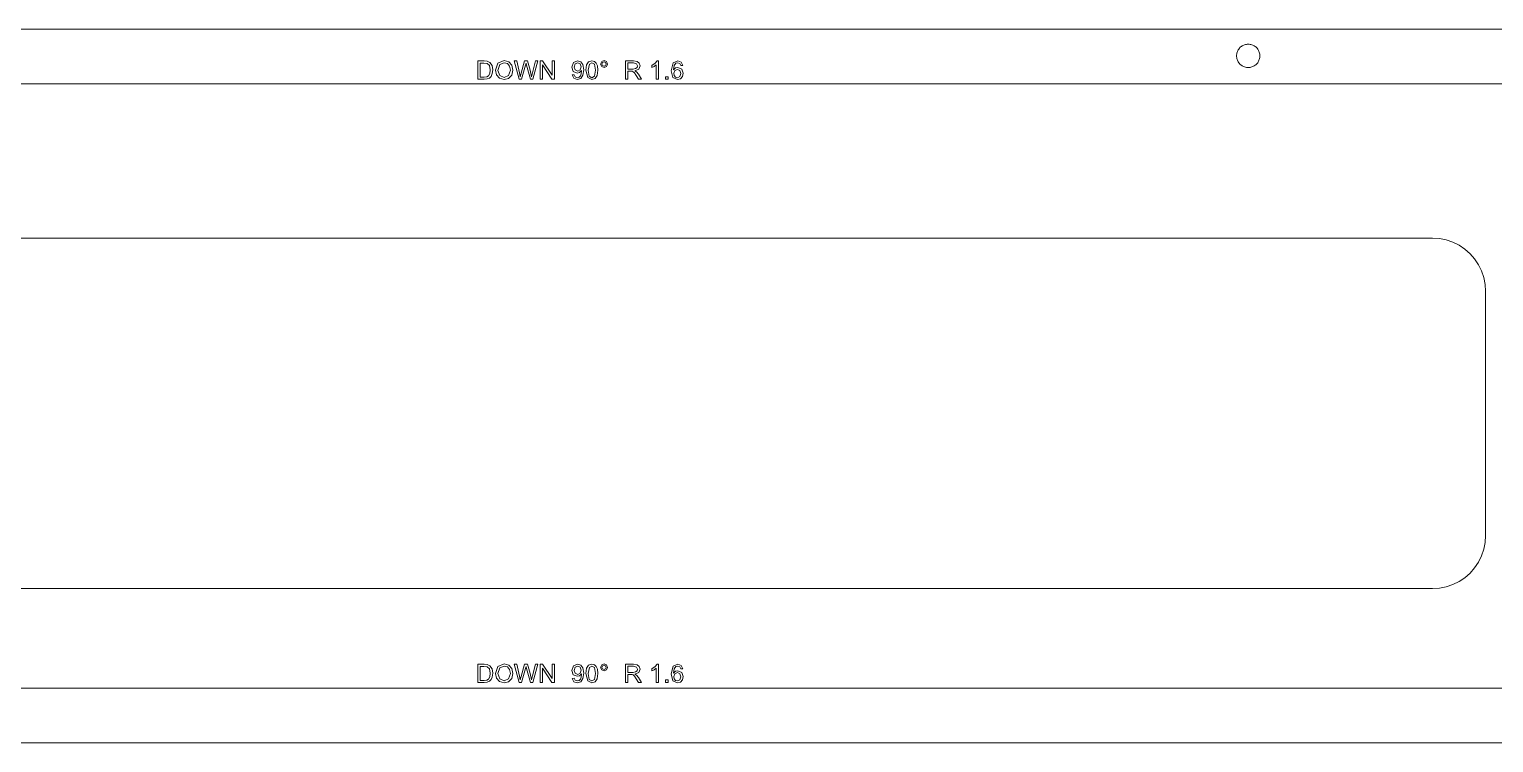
# Model space of a CAD drawing. Header units: millimetres. Extents: x 5 to 3562, y -58 to 420.
# Drawn here: x 3140.6 to 3416.5, y 265.3 to 399.7 of the extents above; entities that cross this region are included whole.
import ezdxf

# ---------------------------------------------------------------- set-up
doc = ezdxf.new("R2010")
doc.units = ezdxf.units.MM
doc.layers.add('Layer0', color=7, linetype='BYLAYER', lineweight=5, true_color=0xffffff)
doc.layers.add('MTEXT', color=7, linetype='BYLAYER', lineweight=5, true_color=0xffffff)

msp = doc.modelspace()

# ---------------------------------------------------------------- linework, layer by layer
at = {"layer": 'Layer0'}
for p, q in [((3433.41, 399.66), (3056.61, 399.66)), ((3368.1, 394.83), (3368.09, 394.66)), ((3368.09, 394.66), (3368.1, 394.49)), ((3368.12, 395), (3368.1, 394.83)), ((3368.15, 395.17), (3368.12, 395)), ((3368.2, 395.34), (3368.15, 395.17)), ((3368.26, 395.5), (3368.2, 395.34)), ((3368.33, 395.66), (3368.26, 395.5)), ((3368.41, 395.81), (3368.33, 395.66)), ((3368.51, 395.95), (3368.41, 395.81)), ((3368.62, 396.09), (3368.51, 395.95)), ((3368.73, 396.22), (3368.62, 396.09)), ((3368.86, 396.33), (3368.73, 396.22)), ((3369, 396.44), (3368.86, 396.33)), ((3369.14, 396.54), (3369, 396.44)), ((3369.29, 396.62), (3369.14, 396.54)), ((3369.45, 396.69), (3369.29, 396.62)), ((3369.61, 396.75), (3369.45, 396.69)), ((3369.78, 396.8), (3369.61, 396.75)), ((3369.95, 396.83), (3369.78, 396.8)), ((3370.12, 396.85), (3369.95, 396.83)), ((3370.29, 396.86), (3370.12, 396.85)), ((3370.46, 396.85), (3370.29, 396.86)), ((3370.63, 396.83), (3370.46, 396.85)), ((3370.8, 396.8), (3370.63, 396.83)), ((3370.97, 396.75), (3370.8, 396.8)), ((3371.13, 396.69), (3370.97, 396.75)), ((3371.29, 396.62), (3371.13, 396.69)), ((3371.44, 396.54), (3371.29, 396.62)), ((3371.58, 396.44), (3371.44, 396.54)), ((3371.72, 396.33), (3371.58, 396.44)), ((3371.85, 396.22), (3371.72, 396.33)), ((3371.96, 396.09), (3371.85, 396.22)), ((3372.07, 395.95), (3371.96, 396.09)), ((3372.17, 395.81), (3372.07, 395.95)), ((3372.25, 395.66), (3372.17, 395.81)), ((3372.32, 395.5), (3372.25, 395.66)), ((3372.38, 395.34), (3372.32, 395.5)), ((3372.43, 395.17), (3372.38, 395.34)), ((3372.46, 395), (3372.43, 395.17)), ((3372.48, 394.83), (3372.46, 395)), ((3372.49, 394.66), (3372.48, 394.83)), ((3372.48, 394.49), (3372.49, 394.66)), ((3368.1, 394.49), (3368.12, 394.32)), ((3368.12, 394.32), (3368.15, 394.15)), ((3368.15, 394.15), (3368.2, 393.98)), ((3368.2, 393.98), (3368.26, 393.82)), ((3368.26, 393.82), (3368.33, 393.66)), ((3368.33, 393.66), (3368.41, 393.51)), ((3368.41, 393.51), (3368.51, 393.37)), ((3368.51, 393.37), (3368.62, 393.23)), ((3368.62, 393.23), (3368.73, 393.1)), ((3368.73, 393.1), (3368.86, 392.99)), ((3368.86, 392.99), (3369, 392.88)), ((3369, 392.88), (3369.14, 392.78)), ((3369.14, 392.78), (3369.29, 392.7)), ((3369.29, 392.7), (3369.45, 392.63)), ((3369.45, 392.63), (3369.61, 392.57)), ((3369.61, 392.57), (3369.78, 392.52)), ((3369.78, 392.52), (3369.95, 392.49)), ((3369.95, 392.49), (3370.12, 392.47)), ((3370.12, 392.47), (3370.29, 392.46)), ((3370.29, 392.46), (3370.46, 392.47)), ((3370.46, 392.47), (3370.63, 392.49)), ((3370.63, 392.49), (3370.8, 392.52)), ((3370.8, 392.52), (3370.97, 392.57)), ((3370.97, 392.57), (3371.13, 392.63)), ((3371.13, 392.63), (3371.29, 392.7)), ((3371.29, 392.7), (3371.44, 392.78)), ((3371.44, 392.78), (3371.58, 392.88)), ((3371.58, 392.88), (3371.72, 392.99)), ((3371.72, 392.99), (3371.85, 393.1)), ((3371.85, 393.1), (3371.96, 393.23)), ((3371.96, 393.23), (3372.07, 393.37)), ((3372.07, 393.37), (3372.17, 393.51)), ((3372.17, 393.51), (3372.25, 393.66)), ((3372.25, 393.66), (3372.32, 393.82)), ((3372.32, 393.82), (3372.38, 393.98)), ((3372.38, 393.98), (3372.43, 394.15)), ((3372.43, 394.15), (3372.46, 394.32)), ((3372.46, 394.32), (3372.48, 394.49)), ((3405.01, 360.33), (3085.01, 360.33)), ((3406.31, 360.24), (3405.01, 360.33)), ((3407.59, 359.99), (3406.31, 360.24)), ((3408.83, 359.57), (3407.59, 359.99)), ((3410.01, 358.99), (3408.83, 359.57)), ((3411.09, 358.26), (3410.01, 358.99)), ((3412.08, 357.4), (3411.09, 358.26)), ((3412.94, 356.41), (3412.08, 357.4)), ((3413.67, 355.33), (3412.94, 356.41)), ((3414.24, 354.15), (3413.67, 355.33)), ((3414.66, 352.91), (3414.24, 354.15)), ((3414.92, 351.63), (3414.66, 352.91)), ((3415.01, 350.33), (3414.92, 351.63)), ((3415.01, 304.33), (3415.01, 350.33)), ((3414.92, 303.02), (3415.01, 304.33)), ((3414.24, 300.5), (3414.66, 301.74)), ((3414.66, 301.74), (3414.92, 303.02)), ((3412.08, 297.26), (3412.94, 298.24)), ((3412.94, 298.24), (3413.67, 299.33)), ((3413.67, 299.33), (3414.24, 300.5)), ((3408.83, 295.09), (3410.01, 295.67)), ((3410.01, 295.67), (3411.09, 296.39)), ((3411.09, 296.39), (3412.08, 297.26)), ((3085.01, 294.33), (3405.01, 294.33)), ((3405.01, 294.33), (3406.31, 294.41)), ((3406.31, 294.41), (3407.59, 294.67)), ((3407.59, 294.67), (3408.83, 295.09)), ((3070.51, 265.32), (3419.51, 265.32))]:
    msp.add_line(p, q, dxfattribs=at)
at = {"layer": 'Layer0', "color": 2, "true_color": 0xffff00}
for p, q in [((3438.41, 389.38), (3051.61, 389.38)), ((3065.51, 275.61), (3424.51, 275.61))]:
    msp.add_line(p, q, dxfattribs=at)
at = {"layer": 'MTEXT'}
for p, q in [((3225.1, 390.26), (3225.1, 393.7)), ((3225.1, 393.7), (3226.29, 393.7)), ((3226.28, 393.3), (3225.56, 393.3)), ((3225.56, 393.3), (3225.56, 390.67)), ((3226.87, 393.23), (3226.28, 393.3)), ((3226.29, 393.7), (3226.9, 393.65)), ((3227.3, 392.84), (3226.87, 393.23)), ((3226.9, 393.65), (3227.4, 393.41)), ((3227.48, 392.01), (3227.3, 392.84)), ((3227.38, 391.34), (3227.48, 392.01)), ((3227.4, 393.41), (3227.81, 392.82)), ((3227.81, 392.82), (3227.94, 392)), ((3227.94, 392), (3227.85, 391.31)), ((3228.43, 391.94), (3228.89, 393.28)), ((3228.63, 391.08), (3228.43, 391.94)), ((3228.89, 393.28), (3230.08, 393.76)), ((3229.25, 393.04), (3228.9, 391.93)), ((3228.9, 391.93), (3229.24, 390.95)), ((3230.08, 393.37), (3229.25, 393.04)), ((3230.08, 393.76), (3230.94, 393.54)), ((3230.7, 393.2), (3230.08, 393.37)), ((3231.11, 392.71), (3230.7, 393.2)), ((3230.92, 390.95), (3231.25, 391.98)), ((3230.94, 393.54), (3231.52, 392.9)), ((3231.25, 391.98), (3231.11, 392.71)), ((3231.72, 391.98), (3231.51, 391.04)), ((3231.52, 392.9), (3231.72, 391.98)), ((3232.91, 390.26), (3232, 393.7)), ((3232, 393.7), (3232.47, 393.7)), ((3232.47, 393.7), (3232.99, 391.45)), ((3233.29, 391.38), (3233.94, 393.7)), ((3234.11, 392.88), (3233.38, 390.26)), ((3233.94, 393.7), (3234.49, 393.7)), ((3234.21, 393.29), (3234.11, 392.88)), ((3234.32, 392.88), (3234.21, 393.29)), ((3235.04, 390.26), (3234.32, 392.88)), ((3234.49, 393.7), (3234.99, 391.96)), ((3234.99, 391.96), (3235.25, 390.74)), ((3235.43, 391.49), (3235.97, 393.7)), ((3236.42, 393.7), (3235.48, 390.26)), ((3235.97, 393.7), (3236.42, 393.7)), ((3236.84, 390.26), (3236.84, 393.7)), ((3236.84, 393.7), (3237.31, 393.7)), ((3239.09, 390.26), (3237.28, 392.97)), ((3237.28, 392.97), (3237.28, 390.26)), ((3237.31, 393.7), (3239.12, 391)), ((3239.12, 391), (3239.12, 393.7)), ((3239.12, 393.7), (3239.56, 393.7)), ((3239.56, 393.7), (3239.56, 390.26)), ((3242.82, 392.55), (3243.13, 393.4)), ((3243.12, 391.74), (3242.82, 392.55)), ((3243.13, 393.4), (3243.9, 393.72)), ((3243.46, 393.14), (3243.25, 392.54)), ((3243.25, 392.54), (3243.45, 392.01)), ((3243.45, 392.01), (3243.94, 391.8)), ((3243.95, 393.37), (3243.46, 393.14)), ((3243.9, 393.72), (3244.52, 393.54)), ((3243.94, 391.8), (3244.42, 392.01)), ((3244.42, 393.15), (3243.95, 393.37)), ((3244.66, 391.88), (3244.31, 391.55)), ((3244.61, 392.58), (3244.42, 393.15)), ((3244.42, 392.01), (3244.61, 392.58)), ((3244.52, 393.54), (3244.94, 393.02)), ((3244.66, 391.8), (3244.66, 391.88)), ((3244.94, 393.02), (3245.08, 392.05)), ((3245.08, 392.05), (3244.94, 391)), ((3245.49, 391.96), (3245.62, 392.94)), ((3245.83, 390.56), (3245.49, 391.96)), ((3245.62, 392.94), (3245.99, 393.52)), ((3246.15, 393.12), (3245.93, 391.96)), ((3245.93, 391.96), (3246.13, 390.83)), ((3245.99, 393.52), (3246.62, 393.72)), ((3246.61, 393.37), (3246.15, 393.12)), ((3247.11, 393.09), (3246.61, 393.37)), ((3246.62, 393.72), (3247.1, 393.61)), ((3247.1, 393.61), (3247.45, 393.28)), ((3247.3, 391.96), (3247.11, 393.09)), ((3247.11, 390.83), (3247.3, 391.96)), ((3247.45, 393.28), (3247.66, 392.77)), ((3247.74, 391.96), (3247.61, 390.98)), ((3247.66, 392.77), (3247.74, 391.96)), ((3248.27, 393.11), (3248.46, 393.57)), ((3248.46, 392.65), (3248.27, 393.11)), ((3248.46, 393.57), (3248.92, 393.76)), ((3248.92, 392.46), (3248.46, 392.65)), ((3248.64, 393.39), (3248.52, 393.11)), ((3248.52, 393.11), (3248.64, 392.83)), ((3248.92, 393.51), (3248.64, 393.39)), ((3248.64, 392.83), (3248.92, 392.71)), ((3248.92, 393.76), (3249.38, 393.57)), ((3249.2, 393.39), (3248.92, 393.51)), ((3248.92, 392.71), (3249.2, 392.83)), ((3249.38, 392.65), (3248.92, 392.46)), ((3249.32, 393.11), (3249.2, 393.39)), ((3249.2, 392.83), (3249.32, 393.11)), ((3249.38, 393.57), (3249.57, 393.11)), ((3249.57, 393.11), (3249.38, 392.65)), ((3252.94, 390.26), (3252.94, 393.7)), ((3252.94, 393.7), (3254.47, 393.7)), ((3254.48, 393.32), (3253.4, 393.32)), ((3253.4, 393.32), (3253.4, 392.18)), ((3253.4, 392.18), (3254.37, 392.18)), ((3254.37, 392.18), (3254.86, 392.25)), ((3254.47, 393.7), (3255.17, 393.61)), ((3255.04, 393.17), (3254.48, 393.32)), ((3255.45, 392.15), (3254.72, 391.83)), ((3254.86, 392.25), (3255.13, 392.46)), ((3255.22, 392.76), (3255.04, 393.17)), ((3255.13, 392.46), (3255.22, 392.76)), ((3255.17, 393.61), (3255.55, 393.28)), ((3255.69, 392.76), (3255.45, 392.15)), ((3255.55, 393.28), (3255.69, 392.76)), ((3257.89, 392.85), (3258.51, 393.26)), ((3257.89, 392.44), (3257.89, 392.85)), ((3258.34, 392.66), (3257.89, 392.44)), ((3258.74, 392.95), (3258.34, 392.66)), ((3258.51, 393.26), (3258.89, 393.72)), ((3258.74, 390.26), (3258.74, 392.95)), ((3258.89, 393.72), (3259.16, 393.72)), ((3259.16, 393.72), (3259.16, 390.26)), ((3261.56, 391.87), (3261.93, 393.32)), ((3261.89, 390.59), (3261.56, 391.87)), ((3261.93, 393.32), (3262.79, 393.72)), ((3262.1, 392.83), (3261.98, 392.04)), ((3261.98, 392.04), (3262.35, 392.38)), ((3262.25, 391.92), (3262.05, 391.38)), ((3262.41, 393.26), (3262.1, 392.83)), ((3262.73, 392.12), (3262.25, 391.92)), ((3262.35, 392.38), (3262.82, 392.49)), ((3262.77, 393.37), (3262.41, 393.26)), ((3263.21, 391.92), (3262.73, 392.12)), ((3263.19, 393.19), (3262.77, 393.37)), ((3262.79, 393.72), (3263.46, 393.49)), ((3262.82, 392.49), (3263.54, 392.18)), ((3263.35, 392.83), (3263.19, 393.19)), ((3263.4, 391.35), (3263.21, 391.92)), ((3263.77, 392.86), (3263.35, 392.83)), ((3263.46, 393.49), (3263.77, 392.86)), ((3263.54, 392.18), (3263.83, 391.38)), ((3226.34, 390.26), (3225.1, 390.26)), ((3225.56, 390.67), (3226.29, 390.67)), ((3226.29, 390.67), (3226.82, 390.73)), ((3226.89, 390.32), (3226.34, 390.26)), ((3226.82, 390.73), (3227.13, 390.91)), ((3227.31, 390.49), (3226.89, 390.32)), ((3227.13, 390.91), (3227.38, 391.34)), ((3227.62, 390.8), (3227.31, 390.49)), ((3227.85, 391.31), (3227.62, 390.8)), ((3229.21, 390.44), (3228.63, 391.08)), ((3230.08, 390.2), (3229.21, 390.44)), ((3229.24, 390.95), (3230.08, 390.59)), ((3230.08, 390.59), (3230.92, 390.95)), ((3230.91, 390.42), (3230.08, 390.2)), ((3231.51, 391.04), (3230.91, 390.42)), ((3233.38, 390.26), (3232.91, 390.26)), ((3232.99, 391.45), (3233.13, 390.74)), ((3233.13, 390.74), (3233.29, 391.38)), ((3235.48, 390.26), (3235.04, 390.26)), ((3235.25, 390.74), (3235.43, 391.49)), ((3237.28, 390.26), (3236.84, 390.26)), ((3239.56, 390.26), (3239.09, 390.26)), ((3242.88, 391.06), (3243.29, 391.09)), ((3243.19, 390.43), (3242.88, 391.06)), ((3243.84, 391.43), (3243.12, 391.74)), ((3243.85, 390.2), (3243.19, 390.43)), ((3243.29, 391.09), (3243.49, 390.68)), ((3243.49, 390.68), (3243.86, 390.55)), ((3244.31, 391.55), (3243.84, 391.43)), ((3244.51, 390.41), (3243.85, 390.2)), ((3243.86, 390.55), (3244.2, 390.64)), ((3244.2, 390.64), (3244.44, 390.88)), ((3244.44, 390.88), (3244.6, 391.28)), ((3244.94, 391), (3244.51, 390.41)), ((3244.6, 391.28), (3244.66, 391.8)), ((3246.62, 390.2), (3245.83, 390.56)), ((3246.13, 390.83), (3246.62, 390.55)), ((3246.62, 390.55), (3247.11, 390.83)), ((3247.24, 390.41), (3246.62, 390.2)), ((3247.61, 390.98), (3247.24, 390.41)), ((3253.4, 390.26), (3252.94, 390.26)), ((3253.92, 391.79), (3253.4, 391.79)), ((3253.4, 391.79), (3253.4, 390.26)), ((3254.18, 391.77), (3253.92, 391.79)), ((3254.38, 391.68), (3254.18, 391.77)), ((3254.62, 391.45), (3254.38, 391.68)), ((3254.94, 390.98), (3254.62, 391.45)), ((3254.72, 391.83), (3255, 391.66)), ((3255.4, 390.26), (3254.94, 390.98)), ((3255, 391.66), (3255.37, 391.2)), ((3255.37, 391.2), (3255.97, 390.26)), ((3255.97, 390.26), (3255.4, 390.26)), ((3259.16, 390.26), (3258.74, 390.26)), ((3260.48, 390.26), (3260.48, 390.74)), ((3260.48, 390.74), (3260.96, 390.74)), ((3260.96, 390.26), (3260.48, 390.26)), ((3260.96, 390.74), (3260.96, 390.26)), ((3262.75, 390.2), (3261.89, 390.59)), ((3262.05, 391.38), (3262.14, 390.96)), ((3262.14, 390.96), (3262.4, 390.65)), ((3262.4, 390.65), (3262.75, 390.55)), ((3262.75, 390.55), (3263.21, 390.77)), ((3263.31, 390.35), (3262.75, 390.2)), ((3263.21, 390.77), (3263.4, 391.35)), ((3263.69, 390.78), (3263.31, 390.35)), ((3263.83, 391.38), (3263.69, 390.78)), ((3225.1, 276.65), (3225.1, 280.09)), ((3225.1, 280.09), (3226.29, 280.09)), ((3226.28, 279.68), (3225.56, 279.68)), ((3225.56, 279.68), (3225.56, 277.05)), ((3226.87, 279.61), (3226.28, 279.68)), ((3226.29, 280.09), (3226.9, 280.04)), ((3227.3, 279.23), (3226.87, 279.61)), ((3226.9, 280.04), (3227.4, 279.79)), ((3227.48, 278.4), (3227.3, 279.23)), ((3227.4, 279.79), (3227.81, 279.21)), ((3227.81, 279.21), (3227.94, 278.39)), ((3228.43, 278.32), (3228.89, 279.67)), ((3228.89, 279.67), (3230.08, 280.15)), ((3229.25, 279.43), (3228.9, 278.32)), ((3230.08, 279.76), (3229.25, 279.43)), ((3230.08, 280.15), (3230.94, 279.92)), ((3230.7, 279.59), (3230.08, 279.76)), ((3231.11, 279.1), (3230.7, 279.59)), ((3230.94, 279.92), (3231.52, 279.29)), ((3231.25, 278.37), (3231.11, 279.1)), ((3231.52, 279.29), (3231.72, 278.36)), ((3232.91, 276.65), (3232, 280.09)), ((3232, 280.09), (3232.47, 280.09)), ((3232.47, 280.09), (3232.99, 277.83)), ((3233.29, 277.77), (3233.94, 280.09)), ((3234.11, 279.27), (3233.38, 276.65)), ((3233.94, 280.09), (3234.49, 280.09)), ((3234.21, 279.67), (3234.11, 279.27)), ((3234.32, 279.27), (3234.21, 279.67)), ((3235.04, 276.65), (3234.32, 279.27)), ((3234.49, 280.09), (3234.99, 278.35)), ((3235.43, 277.88), (3235.97, 280.09)), ((3236.42, 280.09), (3235.48, 276.65)), ((3235.97, 280.09), (3236.42, 280.09)), ((3236.84, 276.65), (3236.84, 280.09)), ((3236.84, 280.09), (3237.31, 280.09)), ((3239.09, 276.65), (3237.28, 279.35)), ((3237.28, 279.35), (3237.28, 276.65)), ((3237.31, 280.09), (3239.12, 277.39)), ((3239.12, 277.39), (3239.12, 280.09)), ((3239.12, 280.09), (3239.56, 280.09)), ((3239.56, 280.09), (3239.56, 276.65)), ((3242.82, 278.94), (3243.13, 279.78)), ((3243.12, 278.13), (3242.82, 278.94)), ((3243.13, 279.78), (3243.9, 280.1)), ((3243.46, 279.52), (3243.25, 278.93)), ((3243.25, 278.93), (3243.45, 278.39)), ((3243.95, 279.75), (3243.46, 279.52)), ((3243.9, 280.1), (3244.52, 279.92)), ((3244.42, 279.54), (3243.95, 279.75)), ((3244.61, 278.96), (3244.42, 279.54)), ((3244.42, 278.39), (3244.61, 278.96)), ((3244.52, 279.92), (3244.94, 279.41)), ((3244.94, 279.41), (3245.08, 278.44)), ((3245.49, 278.35), (3245.62, 279.33)), ((3245.62, 279.33), (3245.99, 279.9)), ((3246.15, 279.51), (3245.93, 278.35)), ((3245.99, 279.9), (3246.62, 280.1)), ((3246.61, 279.75), (3246.15, 279.51)), ((3247.11, 279.48), (3246.61, 279.75)), ((3246.62, 280.1), (3247.1, 279.99)), ((3247.1, 279.99), (3247.45, 279.67)), ((3247.3, 278.35), (3247.11, 279.48)), ((3247.45, 279.67), (3247.66, 279.16)), ((3247.66, 279.16), (3247.74, 278.35)), ((3248.27, 279.5), (3248.46, 279.96)), ((3248.46, 279.04), (3248.27, 279.5)), ((3248.46, 279.96), (3248.92, 280.15)), ((3248.92, 278.85), (3248.46, 279.04)), ((3248.64, 279.78), (3248.52, 279.5)), ((3248.52, 279.5), (3248.64, 279.22)), ((3248.92, 279.9), (3248.64, 279.78)), ((3248.64, 279.22), (3248.92, 279.1)), ((3248.92, 280.15), (3249.38, 279.96)), ((3249.2, 279.78), (3248.92, 279.9)), ((3248.92, 279.1), (3249.2, 279.22)), ((3249.38, 279.04), (3248.92, 278.85)), ((3249.32, 279.5), (3249.2, 279.78)), ((3249.2, 279.22), (3249.32, 279.5)), ((3249.38, 279.96), (3249.57, 279.5)), ((3249.57, 279.5), (3249.38, 279.04)), ((3252.94, 276.65), (3252.94, 280.09)), ((3252.94, 280.09), (3254.47, 280.09)), ((3254.48, 279.71), (3253.4, 279.71)), ((3253.4, 279.71), (3253.4, 278.57)), ((3254.47, 280.09), (3255.17, 280)), ((3255.04, 279.55), (3254.48, 279.71)), ((3254.86, 278.64), (3255.13, 278.84)), ((3255.22, 279.15), (3255.04, 279.55)), ((3255.13, 278.84), (3255.22, 279.15)), ((3255.17, 280), (3255.55, 279.67)), ((3255.69, 279.15), (3255.45, 278.53)), ((3255.55, 279.67), (3255.69, 279.15)), ((3257.89, 279.24), (3258.51, 279.64)), ((3257.89, 278.83), (3257.89, 279.24)), ((3258.34, 279.05), (3257.89, 278.83)), ((3258.74, 279.34), (3258.34, 279.05)), ((3258.51, 279.64), (3258.89, 280.1)), ((3258.74, 276.65), (3258.74, 279.34)), ((3258.89, 280.1), (3259.16, 280.1)), ((3259.16, 280.1), (3259.16, 276.65)), ((3261.56, 278.26), (3261.93, 279.71)), ((3261.93, 279.71), (3262.79, 280.1)), ((3262.1, 279.22), (3261.98, 278.42)), ((3261.98, 278.42), (3262.35, 278.77)), ((3262.41, 279.64), (3262.1, 279.22)), ((3262.35, 278.77), (3262.82, 278.88)), ((3262.77, 279.76), (3262.41, 279.64)), ((3263.19, 279.58), (3262.77, 279.76)), ((3262.79, 280.1), (3263.46, 279.88)), ((3262.82, 278.88), (3263.54, 278.57)), ((3263.35, 279.21), (3263.19, 279.58)), ((3263.77, 279.25), (3263.35, 279.21)), ((3263.46, 279.88), (3263.77, 279.25)), ((3226.34, 276.65), (3225.1, 276.65)), ((3225.56, 277.05), (3226.29, 277.05)), ((3226.29, 277.05), (3226.82, 277.12)), ((3226.89, 276.71), (3226.34, 276.65)), ((3226.82, 277.12), (3227.13, 277.3)), ((3227.31, 276.88), (3226.89, 276.71)), ((3227.13, 277.3), (3227.38, 277.73)), ((3227.62, 277.19), (3227.31, 276.88)), ((3227.38, 277.73), (3227.48, 278.4)), ((3227.85, 277.69), (3227.62, 277.19)), ((3227.94, 278.39), (3227.85, 277.69)), ((3228.63, 277.47), (3228.43, 278.32)), ((3229.21, 276.82), (3228.63, 277.47)), ((3228.9, 278.32), (3229.24, 277.34)), ((3230.08, 276.59), (3229.21, 276.82)), ((3229.24, 277.34), (3230.08, 276.98)), ((3230.08, 276.98), (3230.92, 277.34)), ((3230.91, 276.8), (3230.08, 276.59)), ((3231.51, 277.43), (3230.91, 276.8)), ((3230.92, 277.34), (3231.25, 278.37)), ((3231.72, 278.36), (3231.51, 277.43)), ((3233.38, 276.65), (3232.91, 276.65)), ((3232.99, 277.83), (3233.13, 277.13)), ((3233.13, 277.13), (3233.29, 277.77)), ((3234.99, 278.35), (3235.25, 277.13)), ((3235.48, 276.65), (3235.04, 276.65)), ((3235.25, 277.13), (3235.43, 277.88)), ((3237.28, 276.65), (3236.84, 276.65)), ((3239.56, 276.65), (3239.09, 276.65)), ((3242.88, 277.44), (3243.29, 277.48)), ((3243.19, 276.81), (3242.88, 277.44)), ((3243.84, 277.82), (3243.12, 278.13)), ((3243.85, 276.59), (3243.19, 276.81)), ((3243.29, 277.48), (3243.49, 277.07)), ((3243.45, 278.39), (3243.94, 278.19)), ((3243.49, 277.07), (3243.86, 276.94)), ((3244.31, 277.94), (3243.84, 277.82)), ((3244.51, 276.79), (3243.85, 276.59)), ((3243.86, 276.94), (3244.2, 277.03)), ((3243.94, 278.19), (3244.42, 278.39)), ((3244.2, 277.03), (3244.44, 277.27)), ((3244.66, 278.27), (3244.31, 277.94)), ((3244.44, 277.27), (3244.6, 277.67)), ((3244.94, 277.39), (3244.51, 276.79)), ((3244.6, 277.67), (3244.66, 278.18)), ((3244.66, 278.18), (3244.66, 278.27)), ((3245.08, 278.44), (3244.94, 277.39)), ((3245.83, 276.95), (3245.49, 278.35)), ((3246.62, 276.59), (3245.83, 276.95)), ((3245.93, 278.35), (3246.13, 277.22)), ((3246.13, 277.22), (3246.62, 276.94)), ((3246.62, 276.94), (3247.11, 277.22)), ((3247.24, 276.79), (3246.62, 276.59)), ((3247.11, 277.22), (3247.3, 278.35)), ((3247.61, 277.37), (3247.24, 276.79)), ((3247.74, 278.35), (3247.61, 277.37)), ((3253.4, 276.65), (3252.94, 276.65)), ((3253.4, 278.57), (3254.37, 278.57)), ((3253.92, 278.18), (3253.4, 278.18)), ((3253.4, 278.18), (3253.4, 276.65)), ((3254.18, 278.16), (3253.92, 278.18)), ((3254.38, 278.07), (3254.18, 278.16)), ((3254.37, 278.57), (3254.86, 278.64)), ((3254.62, 277.84), (3254.38, 278.07)), ((3254.94, 277.36), (3254.62, 277.84)), ((3255.45, 278.53), (3254.72, 278.21)), ((3254.72, 278.21), (3255, 278.04)), ((3255.4, 276.65), (3254.94, 277.36)), ((3255, 278.04), (3255.37, 277.59)), ((3255.37, 277.59), (3255.97, 276.65)), ((3255.97, 276.65), (3255.4, 276.65)), ((3259.16, 276.65), (3258.74, 276.65)), ((3260.48, 276.65), (3260.48, 277.13)), ((3260.48, 277.13), (3260.96, 277.13)), ((3260.96, 276.65), (3260.48, 276.65)), ((3260.96, 277.13), (3260.96, 276.65)), ((3261.89, 276.98), (3261.56, 278.26)), ((3262.75, 276.59), (3261.89, 276.98)), ((3262.25, 278.3), (3262.05, 277.76)), ((3262.05, 277.76), (3262.14, 277.35)), ((3262.14, 277.35), (3262.4, 277.04)), ((3262.73, 278.51), (3262.25, 278.3)), ((3262.4, 277.04), (3262.75, 276.94)), ((3263.21, 278.3), (3262.73, 278.51)), ((3262.75, 276.94), (3263.21, 277.15)), ((3263.31, 276.74), (3262.75, 276.59)), ((3263.4, 277.74), (3263.21, 278.3)), ((3263.21, 277.15), (3263.4, 277.74)), ((3263.69, 277.16), (3263.31, 276.74)), ((3263.54, 278.57), (3263.83, 277.77)), ((3263.83, 277.77), (3263.69, 277.16))]:
    msp.add_line(p, q, dxfattribs=at)

doc.saveas('drawing.dxf')
